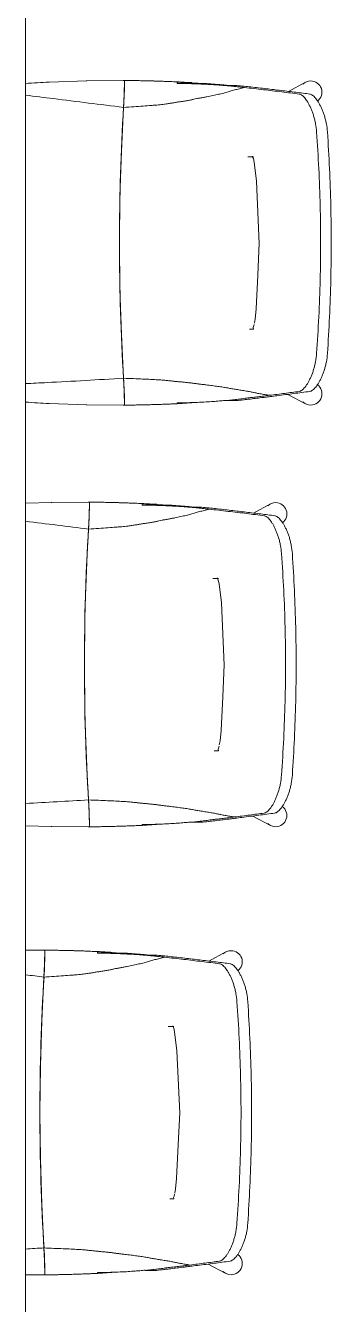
# Model space of a CAD drawing. Header units: millimetres. Extents: x 586.5 to 618.3, y 239.1 to 272.6.
# Drawn here: x 596.176 to 596.639, y 264.889 to 266.83 of the extents above; entities that cross this region are included whole.
import ezdxf

# ---------------------------------------------------------------- set-up
doc = ezdxf.new("R2010")
doc.units = ezdxf.units.MM
doc.header["$LTSCALE"] = 75
doc.layers.add('A Mobiliário LRZ', color=253, linetype='Continuous', lineweight=9)

msp = doc.modelspace()

# ---------------------------------------------------------------- linework, layer by layer
at = {"layer": 'A Mobiliário LRZ'}
for p, q in [((596.1758, 264.7304), (596.1758, 266.9304)), ((596.2686, 266.7467), (596.2115, 266.7446)), ((596.2675, 266.7467), (596.2686, 266.7467)), ((596.3259, 266.7471), (596.2686, 266.7467)), ((596.3247, 266.7471), (596.3236, 266.7471)), ((596.3259, 266.7471), (596.3247, 266.7471)), ((596.3259, 266.7471), (596.3253, 266.7264)), ((596.4056, 266.7426), (596.4056, 266.7449)), ((596.4056, 266.743), (596.4283, 266.743)), ((596.4507, 266.7423), (596.4686, 266.7409)), ((596.4686, 266.7409), (596.4865, 266.7394)), ((596.4865, 266.7394), (596.4958, 266.7394)), ((596.5743, 266.7305), (596.6, 266.7443)), ((596.3253, 266.7264), (596.3243, 266.7063)), ((596.3243, 266.7063), (596.3209, 266.6398)), ((596.3209, 266.6398), (596.3188, 266.5708)), ((596.5129, 266.631), (596.5181, 266.6312)), ((596.5194, 266.6312), (596.5181, 266.6312)), ((596.5212, 266.631), (596.5194, 266.6312)), ((596.5201, 266.6313), (596.5197, 266.632)), ((596.5205, 266.6302), (596.5201, 266.6313)), ((596.5211, 266.6285), (596.5205, 266.6302)), ((596.5224, 266.6233), (596.5211, 266.6285)), ((596.5214, 266.631), (596.5212, 266.631)), ((596.5258, 266.5942), (596.5224, 266.6233)), ((596.5301, 266.4995), (596.5258, 266.5942)), ((596.3188, 266.5708), (596.3181, 266.5007)), ((596.3181, 266.5007), (596.3188, 266.4306)), ((596.5279, 266.4518), (596.5301, 266.5008)), ((596.5301, 266.5008), (596.5301, 266.5013)), ((596.5254, 266.4007), (596.5279, 266.4518)), ((596.3188, 266.4306), (596.3209, 266.3617)), ((596.5237, 266.3846), (596.5254, 266.4007)), ((596.5181, 266.3696), (596.515, 266.3697)), ((596.5181, 266.3696), (596.5212, 266.3698)), ((596.521, 266.3719), (596.5215, 266.3738)), ((596.5212, 266.3698), (596.521, 266.3719)), ((596.5215, 266.3738), (596.5222, 266.3767)), ((596.5226, 266.3785), (596.5237, 266.3846)), ((596.3209, 266.3617), (596.3243, 266.2952)), ((596.3243, 266.2952), (596.3253, 266.2751)), ((596.3253, 266.2751), (596.3259, 266.2543)), ((596.6, 266.2565), (596.5735, 266.2707)), ((596.2115, 266.2568), (596.2686, 266.2547)), ((596.2686, 266.2547), (596.2675, 266.2548)), ((596.2686, 266.2547), (596.3259, 266.2543)), ((596.3236, 266.2543), (596.3247, 266.2543)), ((596.3247, 266.2543), (596.3259, 266.2543)), ((596.4056, 266.2565), (596.4056, 266.2577)), ((596.4202, 266.2573), (596.4056, 266.2573)), ((596.4202, 266.2573), (596.4347, 266.2581)), ((596.4347, 266.2581), (596.4493, 266.2591)), ((596.4951, 266.2611), (596.4778, 266.2611)), ((596.2154, 266.1067), (596.1758, 266.1054)), ((596.2143, 266.1067), (596.2154, 266.1067)), ((596.2727, 266.1071), (596.2154, 266.1067)), ((596.2716, 266.1071), (596.2704, 266.1071)), ((596.2727, 266.1071), (596.2716, 266.1071)), ((596.2727, 266.1071), (596.2721, 266.0864)), ((596.3524, 266.1026), (596.3524, 266.1049)), ((596.3524, 266.103), (596.3751, 266.103)), ((596.3975, 266.1023), (596.4154, 266.1009)), ((596.4154, 266.1009), (596.4333, 266.0994)), ((596.4333, 266.0994), (596.4426, 266.0994)), ((596.5211, 266.0905), (596.5469, 266.1043)), ((596.2721, 266.0864), (596.2711, 266.0663)), ((596.2711, 266.0663), (596.2677, 265.9998)), ((596.2677, 265.9998), (596.2656, 265.9308)), ((596.4597, 265.991), (596.4649, 265.9912)), ((596.4662, 265.9912), (596.4649, 265.9912)), ((596.4681, 265.991), (596.4662, 265.9912)), ((596.4669, 265.9913), (596.4665, 265.992)), ((596.4673, 265.9902), (596.4669, 265.9913)), ((596.4679, 265.9885), (596.4673, 265.9902)), ((596.4692, 265.9833), (596.4679, 265.9885)), ((596.4682, 265.991), (596.4681, 265.991)), ((596.4727, 265.9542), (596.4692, 265.9833)), ((596.477, 265.8595), (596.4727, 265.9542)), ((596.2656, 265.9308), (596.2649, 265.8607)), ((596.4769, 265.8608), (596.477, 265.8613)), ((596.2649, 265.8607), (596.2656, 265.7906)), ((596.4747, 265.8118), (596.4769, 265.8608)), ((596.4722, 265.7607), (596.4747, 265.8118)), ((596.2656, 265.7906), (596.2677, 265.7217)), ((596.4694, 265.7385), (596.4705, 265.7446)), ((596.4705, 265.7446), (596.4722, 265.7607)), ((596.4649, 265.7296), (596.4618, 265.7297)), ((596.4649, 265.7296), (596.468, 265.7298)), ((596.4678, 265.7319), (596.4684, 265.7338)), ((596.468, 265.7298), (596.4678, 265.7319)), ((596.4684, 265.7338), (596.469, 265.7367)), ((596.2677, 265.7217), (596.2711, 265.6552)), ((596.2711, 265.6552), (596.2721, 265.6351)), ((596.2721, 265.6351), (596.2727, 265.6143)), ((596.5469, 265.6165), (596.5203, 265.6307)), ((596.1758, 265.616), (596.2154, 265.6147)), ((596.2154, 265.6147), (596.2143, 265.6148)), ((596.2154, 265.6147), (596.2727, 265.6143)), ((596.2704, 265.6143), (596.2716, 265.6143)), ((596.2716, 265.6143), (596.2727, 265.6143)), ((596.3524, 265.6165), (596.3524, 265.6177)), ((596.367, 265.6173), (596.3524, 265.6173)), ((596.367, 265.6173), (596.3816, 265.6181)), ((596.3816, 265.6181), (596.3961, 265.6191)), ((596.4419, 265.6211), (596.4247, 265.6211)), ((596.2051, 265.4271), (596.1758, 265.4272)), ((596.204, 265.4271), (596.2029, 265.4271)), ((596.2051, 265.4271), (596.204, 265.4271)), ((596.2051, 265.4271), (596.2046, 265.4064)), ((596.2849, 265.4226), (596.2849, 265.4249)), ((596.2849, 265.423), (596.3076, 265.423)), ((596.33, 265.4223), (596.3478, 265.4209)), ((596.3478, 265.4209), (596.3657, 265.4194)), ((596.3657, 265.4194), (596.3751, 265.4194)), ((596.4535, 265.4105), (596.4793, 265.4243)), ((596.2046, 265.4064), (596.2036, 265.3863)), ((596.2036, 265.3863), (596.2001, 265.3198)), ((596.2001, 265.3198), (596.1981, 265.2508)), ((596.3921, 265.311), (596.3974, 265.3112)), ((596.3987, 265.3112), (596.3974, 265.3112)), ((596.4005, 265.311), (596.3987, 265.3112)), ((596.3993, 265.3113), (596.3989, 265.312)), ((596.3998, 265.3102), (596.3993, 265.3113)), ((596.4003, 265.3085), (596.3998, 265.3102)), ((596.4017, 265.3033), (596.4003, 265.3085)), ((596.4007, 265.311), (596.4005, 265.311)), ((596.4051, 265.2742), (596.4017, 265.3033)), ((596.4094, 265.1795), (596.4051, 265.2742)), ((596.1981, 265.2508), (596.1974, 265.1807)), ((596.1974, 265.1807), (596.1981, 265.1106)), ((596.4072, 265.1318), (596.4094, 265.1808)), ((596.4094, 265.1808), (596.4094, 265.1813)), ((596.4046, 265.0807), (596.4072, 265.1318)), ((596.1981, 265.1106), (596.2001, 265.0417)), ((596.4029, 265.0646), (596.4046, 265.0807)), ((596.3974, 265.0496), (596.3943, 265.0497)), ((596.3974, 265.0496), (596.4005, 265.0498)), ((596.4002, 265.0519), (596.4008, 265.0538)), ((596.4005, 265.0498), (596.4002, 265.0519)), ((596.4008, 265.0538), (596.4015, 265.0567)), ((596.4019, 265.0585), (596.4029, 265.0646)), ((596.2001, 265.0417), (596.2036, 264.9752)), ((596.2036, 264.9752), (596.2046, 264.9551)), ((596.2046, 264.9551), (596.2051, 264.9343)), ((596.4793, 264.9365), (596.4527, 264.9507)), ((596.1758, 264.9343), (596.2051, 264.9343)), ((596.2029, 264.9343), (596.204, 264.9343)), ((596.204, 264.9343), (596.2051, 264.9343)), ((596.2849, 264.9365), (596.2849, 264.9377)), ((596.2995, 264.9373), (596.2849, 264.9373)), ((596.2995, 264.9373), (596.314, 264.9381)), ((596.314, 264.9381), (596.3285, 264.9391)), ((596.3743, 264.9411), (596.3571, 264.9411))]:
    msp.add_line(p, q, dxfattribs=at)
for centre, radius, start, end in [((596.3115, 264.7669), 1.9803, 86.6267, 87.2757), ((596.4826, 266.766), 0.059, 202.1782, 202.9531), ((596.6081, 266.7293), 0.017, 90, 135), ((596.6081, 266.7293), 0.017, 307.5087, 90), ((596.6081, 266.2715), 0.017, 270, 54.1289), ((596.3115, 268.2346), 1.9803, 272.7243, 273.1475), ((596.5507, 266.248), 0.074, 169.653, 169.7774), ((596.6081, 266.2715), 0.017, 225, 270), ((596.2583, 264.1269), 1.9803, 86.6267, 87.2757), ((596.4294, 266.126), 0.059, 202.1782, 202.9531), ((596.5549, 266.0893), 0.017, 90, 135), ((596.5549, 266.0893), 0.017, 307.5087, 90), ((596.5549, 265.6315), 0.017, 270, 54.1289), ((596.2583, 267.5946), 1.9803, 272.7243, 273.1475), ((596.4975, 265.608), 0.074, 169.653, 169.7774), ((596.5549, 265.6315), 0.017, 225, 270), ((596.1907, 263.4469), 1.9803, 86.6267, 87.2757), ((596.3619, 265.446), 0.059, 202.1782, 202.9531), ((596.4873, 265.4093), 0.017, 90, 135), ((596.4873, 265.4093), 0.017, 307.5087, 90), ((596.4873, 264.9515), 0.017, 270, 54.1289), ((596.1907, 266.9146), 1.9803, 272.7243, 273.1475), ((596.4299, 264.928), 0.074, 169.653, 169.7774), ((596.4873, 264.9515), 0.017, 225, 270)]:
    msp.add_arc(centre, radius, start, end, dxfattribs=at)
for centre, major_axis, start_param, end_param in [((596.3044, 266.7614), (0, -0.1434), 1.176399, 1.471048), ((596.3986, 266.5007), (0, -0.5341), 4.317308, 5.10747), ((596.3044, 266.24), (0, -0.1434), 1.670545, 1.965193), ((596.2512, 266.1214), (0, -0.1434), 1.176399, 1.471048), ((596.3454, 265.8607), (0, -0.5341), 4.317308, 5.10747), ((596.2512, 265.6), (0, -0.1434), 1.670545, 1.965193), ((596.1836, 265.4414), (0, -0.1434), 1.176399, 1.471048), ((596.2779, 265.1807), (0, -0.5341), 4.317308, 5.10747), ((596.1836, 264.92), (0, -0.1434), 1.670545, 1.965193)]:
    msp.add_ellipse(centre, major_axis=major_axis, ratio=0.150716, start_param=start_param, end_param=end_param, dxfattribs=at)
for points in [[(596.2115, 266.7446), (596.1996, 266.744), (596.1877, 266.7433), (596.1758, 266.7425)], [(596.342, 266.7469), (596.3429, 266.7469), (596.3438, 266.7469), (596.3447, 266.7469)], [(596.4056, 266.7449), (596.4062, 266.7449), (596.4068, 266.7449), (596.4074, 266.7448)], [(596.4283, 266.743), (596.4321, 266.7429), (596.4395, 266.7427), (596.447, 266.7424), (596.4507, 266.7423)], [(596.4642, 266.7413), (596.4685, 266.7409), (596.4725, 266.7406), (596.4762, 266.7403)], [(596.4958, 266.7394), (596.4996, 266.7391), (596.507, 266.7383), (596.5138, 266.7376), (596.5171, 266.7372)], [(596.5906, 266.7264), (596.582, 266.7276), (596.5642, 266.7298), (596.5364, 266.7331), (596.5173, 266.7353), (596.5076, 266.7364)], [(596.5171, 266.7372), (596.5211, 266.7368), (596.529, 266.7359), (596.5406, 266.7346), (596.5519, 266.7332), (596.5631, 266.7319), (596.5745, 266.7305), (596.5858, 266.7292), (596.5964, 266.7278), (596.6033, 266.7269), (596.6066, 266.7264)], [(596.5456, 266.2692), (596.5535, 266.2702), (596.569, 266.2722), (596.5835, 266.2741), (596.5905, 266.2751)], [(596.6065, 266.2751), (596.5988, 266.274), (596.5827, 266.2718), (596.5657, 266.2697), (596.5569, 266.2686)], [(596.1758, 266.2589), (596.1877, 266.2581), (596.1996, 266.2574), (596.2115, 266.2568)], [(596.3465, 266.2546), (596.345, 266.2546), (596.3435, 266.2545), (596.342, 266.2545)], [(596.3751, 266.2553), (596.3732, 266.2552), (596.3714, 266.2552), (596.3696, 266.2551)], [(596.393, 266.256), (596.3923, 266.2559), (596.3916, 266.2559), (596.3909, 266.2559)], [(596.4056, 266.2577), (596.4112, 266.2578), (596.422, 266.258), (596.4365, 266.2585), (596.4452, 266.2589), (596.4493, 266.2591)], [(596.4356, 266.2582), (596.4353, 266.2582), (596.435, 266.2581), (596.4348, 266.2581)], [(596.4493, 266.2591), (596.453, 266.2593), (596.4601, 266.2599), (596.4697, 266.2606), (596.4753, 266.2611), (596.4779, 266.2613)], [(596.2888, 266.1069), (596.2897, 266.1069), (596.2906, 266.1069), (596.2915, 266.1069)], [(596.3524, 266.1049), (596.353, 266.1049), (596.3536, 266.1049), (596.3542, 266.1048)], [(596.3751, 266.103), (596.3789, 266.1029), (596.3864, 266.1027), (596.3938, 266.1024), (596.3975, 266.1023)], [(596.411, 266.1013), (596.4153, 266.1009), (596.4193, 266.1006), (596.423, 266.1003)], [(596.4426, 266.0994), (596.4464, 266.0991), (596.4538, 266.0983), (596.4606, 266.0976), (596.4639, 266.0972)], [(596.5375, 266.0864), (596.5288, 266.0876), (596.5111, 266.0898), (596.4832, 266.0931), (596.4641, 266.0953), (596.4544, 266.0964)], [(596.4639, 266.0972), (596.4679, 266.0968), (596.4758, 266.0959), (596.4874, 266.0946), (596.4987, 266.0932), (596.5099, 266.0919), (596.5214, 266.0905), (596.5326, 266.0892), (596.5432, 266.0878), (596.5501, 266.0869), (596.5534, 266.0864)], [(596.1758, 266.0781), (596.2075, 266.0741), (596.2393, 266.0702), (596.2711, 266.0663)], [(596.1758, 265.6497), (596.2075, 265.6514), (596.2393, 265.6532), (596.2711, 265.6552)], [(596.4924, 265.6292), (596.5004, 265.6302), (596.5158, 265.6322), (596.5303, 265.6341), (596.5373, 265.6351)], [(596.5533, 265.6351), (596.5456, 265.634), (596.5295, 265.6318), (596.5125, 265.6297), (596.5037, 265.6286)], [(596.2933, 265.6146), (596.2918, 265.6146), (596.2903, 265.6145), (596.2888, 265.6145)], [(596.3219, 265.6153), (596.32, 265.6152), (596.3182, 265.6152), (596.3164, 265.6151)], [(596.3398, 265.616), (596.3391, 265.6159), (596.3384, 265.6159), (596.3378, 265.6159)], [(596.3524, 265.6177), (596.3581, 265.6178), (596.3688, 265.618), (596.3833, 265.6185), (596.392, 265.6189), (596.3961, 265.6191)], [(596.3824, 265.6182), (596.3821, 265.6182), (596.3819, 265.6181), (596.3816, 265.6181)], [(596.3961, 265.6191), (596.3998, 265.6193), (596.4069, 265.6199), (596.4165, 265.6206), (596.4221, 265.6211), (596.4247, 265.6213)], [(596.2212, 265.4269), (596.2221, 265.4269), (596.223, 265.4269), (596.2239, 265.4269)], [(596.2848, 265.4249), (596.2854, 265.4249), (596.2861, 265.4249), (596.2867, 265.4248)], [(596.3076, 265.423), (596.3113, 265.4229), (596.3188, 265.4227), (596.3262, 265.4224), (596.33, 265.4223)], [(596.3435, 265.4213), (596.3477, 265.4209), (596.3517, 265.4206), (596.3555, 265.4203)], [(596.3751, 265.4194), (596.3789, 265.4191), (596.3862, 265.4183), (596.3931, 265.4176), (596.3964, 265.4172)], [(596.4699, 265.4064), (596.4612, 265.4076), (596.4435, 265.4098), (596.4157, 265.4131), (596.3965, 265.4153), (596.3868, 265.4164)], [(596.3964, 265.4172), (596.4004, 265.4168), (596.4082, 265.4159), (596.4199, 265.4146), (596.4312, 265.4132), (596.4423, 265.4119), (596.4538, 265.4105), (596.465, 265.4092), (596.4757, 265.4078), (596.4825, 265.4069), (596.4859, 265.4064)], [(596.1758, 265.3897), (596.185, 265.3886), (596.1943, 265.3874), (596.2036, 265.3863)], [(596.1758, 264.9735), (596.185, 264.974), (596.1943, 264.9746), (596.2036, 264.9752)], [(596.4249, 264.9492), (596.4328, 264.9502), (596.4482, 264.9522), (596.4627, 264.9541), (596.4698, 264.9551)], [(596.4858, 264.9551), (596.478, 264.954), (596.462, 264.9518), (596.4449, 264.9497), (596.4362, 264.9486)], [(596.2257, 264.9346), (596.2242, 264.9346), (596.2227, 264.9345), (596.2212, 264.9345)], [(596.2543, 264.9353), (596.2525, 264.9352), (596.2506, 264.9352), (596.2488, 264.9351)], [(596.2722, 264.936), (596.2716, 264.9359), (596.2709, 264.9359), (596.2702, 264.9359)], [(596.2849, 264.9377), (596.2905, 264.9378), (596.3012, 264.938), (596.3157, 264.9385), (596.3244, 264.9389), (596.3285, 264.9391)], [(596.3148, 264.9382), (596.3145, 264.9382), (596.3143, 264.9381), (596.314, 264.9381)], [(596.3285, 264.9391), (596.3322, 264.9393), (596.3394, 264.9399), (596.3489, 264.9406), (596.3545, 264.9411), (596.3571, 264.9413)]]:
    msp.add_open_spline(points, degree=3, dxfattribs=at)
for points, knots in [([(596.3243, 266.7063), (596.3298, 266.7066), (596.3401, 266.7073), (596.3541, 266.7082), (596.3645, 266.709), (596.3721, 266.7096), (596.379, 266.7102), (596.386, 266.711), (596.3924, 266.7119), (596.3978, 266.7129), (596.4031, 266.7138), (596.4078, 266.7145), (596.4118, 266.7151), (596.4151, 266.7156), (596.4183, 266.716), (596.4213, 266.7166), (596.4241, 266.7171), (596.4266, 266.7176), (596.4288, 266.7181), (596.4314, 266.7187), (596.4352, 266.7195), (596.4393, 266.7203), (596.4429, 266.7209), (596.4465, 266.7215), (596.4506, 266.7223), (596.4552, 266.7232), (596.4597, 266.7242), (596.4642, 266.7251), (596.4684, 266.7261), (596.4737, 266.7273), (596.4797, 266.7289), (596.4858, 266.7308), (596.4914, 266.7324), (596.4961, 266.7336), (596.4998, 266.7346), (596.5037, 266.7355), (596.5063, 266.7361), (596.5076, 266.7364)], [0, 0, 0, 0, 0.03125, 0.0625, 0.09375, 0.109375, 0.125, 0.15625, 0.1875, 0.21875, 0.25, 0.28125, 0.296875, 0.3125, 0.328125, 0.34375, 0.359375, 0.375, 0.390625, 0.40625, 0.4375, 0.46875, 0.484375, 0.5, 0.53125, 0.5625, 0.59375, 0.625, 0.65625, 0.6875, 0.75, 0.8125, 0.875, 0.90625, 0.9375, 0.96875, 1, 1, 1, 1]), ([(596.4056, 266.7449), (596.4021, 266.7451), (596.3975, 266.7453), (596.3918, 266.7455), (596.388, 266.7457), (596.3831, 266.7459), (596.3781, 266.746), (596.374, 266.7462), (596.3698, 266.7463), (596.3644, 266.7465), (596.3573, 266.7466), (596.35, 266.7468), (596.342, 266.7469), (596.3339, 266.747), (596.3286, 266.7471), (596.3259, 266.7471)], [-1, -1, -1, -1, -0.85, -0.8125, -0.775, -0.7, -0.625, -0.5875, -0.55, -0.475, -0.4, -0.3, -0.2, -0.1, 0, 0, 0, 0]), ([(596.358, 266.7466), (596.3588, 266.7466), (596.3614, 266.7465), (596.3658, 266.7464), (596.3707, 266.7463), (596.3739, 266.7462), (596.3751, 266.7461)], [-0.6732069, -0.6732069, -0.6732069, -0.6732069, -0.65, -0.6, -0.55, -0.5167063, -0.5167063, -0.5167063, -0.5167063]), ([(596.5076, 266.7364), (596.5055, 266.7367), (596.5013, 266.7371), (596.4961, 266.7377), (596.492, 266.7381), (596.4891, 266.7384), (596.4861, 266.7387), (596.483, 266.739), (596.4798, 266.7393), (596.4766, 266.7396), (596.4732, 266.7398), (596.4695, 266.7401), (596.4654, 266.7404), (596.4612, 266.7407), (596.4567, 266.7409), (596.4527, 266.7411), (596.4494, 266.7413), (596.446, 266.7415), (596.4416, 266.7417), (596.436, 266.7419), (596.4303, 266.7421), (596.4244, 266.7423), (596.4163, 266.7424), (596.41, 266.7426), (596.4056, 266.7426)], [-1, -1, -1, -1, -0.916667, -0.833333, -0.791667, -0.75, -0.708333, -0.666667, -0.625, -0.583333, -0.541667, -0.5, -0.458333, -0.416667, -0.375, -0.333333, -0.3125, -0.291667, -0.25, -0.208333, -0.166667, -0.125, -0.083333, 0, 0, 0, 0]), ([(596.1757, 266.7248), (596.1898, 266.723), (596.2392, 266.7168), (596.2888, 266.7107), (596.3243, 266.7063)], [0.300689, 0.300689, 0.300689, 0.300689, 0.5, 1, 1, 1, 1]), ([(596.617, 266.669), (596.6166, 266.6731), (596.6159, 266.6794), (596.6141, 266.6875), (596.6128, 266.6924), (596.6116, 266.6961), (596.6103, 266.6997), (596.6086, 266.704), (596.6065, 266.7088), (596.6042, 266.713), (596.6019, 266.7168), (596.5988, 266.7211), (596.5949, 266.7249), (596.592, 266.7262), (596.5906, 266.7264)], [-1, -1, -1, -1, -0.857143, -0.785714, -0.714286, -0.678571, -0.642857, -0.571429, -0.5, -0.428571, -0.357143, -0.285714, -0.142857, 0, 0, 0, 0]), ([(596.6066, 266.7264), (596.608, 266.7262), (596.6109, 266.7249), (596.6148, 266.7211), (596.618, 266.7168), (596.6204, 266.713), (596.6223, 266.7095), (596.6238, 266.7064), (596.6249, 266.704), (596.6259, 266.7015), (596.627, 266.6988), (596.628, 266.6961), (596.6292, 266.6924), (596.6305, 266.6875), (596.6323, 266.6794), (596.6331, 266.6731), (596.6334, 266.669)], [-1, -1, -1, -1, -0.857143, -0.714286, -0.642857, -0.571429, -0.5, -0.464286, -0.428571, -0.392857, -0.357143, -0.321429, -0.285714, -0.214286, -0.142857, 0, 0, 0, 0]), ([(596.6169, 266.3326), (596.6183, 266.3511), (596.6205, 266.3883), (596.6233, 266.4632), (596.6233, 266.5384), (596.6205, 266.6132), (596.6183, 266.6504), (596.617, 266.669)], [-1, -1, -1, -1, -0.833333, -0.666667, -0.333333, -0.166667, 0, 0, 0, 0]), ([(596.6334, 266.669), (596.6346, 266.6504), (596.6367, 266.6132), (596.6394, 266.5384), (596.6394, 266.4632), (596.6367, 266.3883), (596.6346, 266.3511), (596.6334, 266.3326)], [-1, -1, -1, -1, -0.833333, -0.666667, -0.333333, -0.166667, 0, 0, 0, 0]), ([(596.5905, 266.2751), (596.5919, 266.2753), (596.5948, 266.2767), (596.5987, 266.2806), (596.6018, 266.2848), (596.6041, 266.2886), (596.6064, 266.2928), (596.6086, 266.2976), (596.6103, 266.3019), (596.6116, 266.3055), (596.6127, 266.3092), (596.6141, 266.3141), (596.6158, 266.3222), (596.6166, 266.3285), (596.6169, 266.3326)], [-1, -1, -1, -1, -0.857143, -0.714286, -0.642857, -0.571429, -0.5, -0.428571, -0.357143, -0.321429, -0.285714, -0.214286, -0.142857, 0, 0, 0, 0]), ([(596.6334, 266.3326), (596.6331, 266.3284), (596.6323, 266.3222), (596.6305, 266.3141), (596.6291, 266.3092), (596.6279, 266.3055), (596.627, 266.3027), (596.6259, 266.3001), (596.6249, 266.2976), (596.6238, 266.2952), (596.6223, 266.2921), (596.6203, 266.2886), (596.618, 266.2848), (596.6148, 266.2806), (596.6108, 266.2767), (596.6079, 266.2753), (596.6065, 266.2751)], [-1, -1, -1, -1, -0.857143, -0.785714, -0.714286, -0.678571, -0.642857, -0.607143, -0.571429, -0.535714, -0.5, -0.428571, -0.357143, -0.285714, -0.142857, 0, 0, 0, 0]), ([(596.1757, 266.287), (596.1865, 266.2875), (596.236, 266.2899), (596.2856, 266.2928), (596.3243, 266.2952)], [0.3597645, 0.3597645, 0.3597645, 0.3597645, 0.5, 1, 1, 1, 1]), ([(596.5456, 266.2692), (596.5445, 266.2694), (596.5421, 266.2698), (596.5373, 266.2706), (596.5325, 266.2714), (596.528, 266.2722), (596.5241, 266.273), (596.5208, 266.2737), (596.5171, 266.2745), (596.5128, 266.2753), (596.5077, 266.2761), (596.5026, 266.2769), (596.4989, 266.2775), (596.4953, 266.2781), (596.4919, 266.2787), (596.4885, 266.2792), (596.4854, 266.2798), (596.4822, 266.2804), (596.4778, 266.2812), (596.4728, 266.282), (596.4674, 266.2828), (596.4631, 266.2833), (596.4586, 266.2839), (596.4541, 266.2845), (596.4493, 266.2851), (596.4443, 266.2857), (596.4397, 266.2862), (596.4365, 266.2866), (596.4342, 266.2869), (596.432, 266.2872), (596.43, 266.2875), (596.4279, 266.2878), (596.4247, 266.2882), (596.4201, 266.2887), (596.4148, 266.2892), (596.4106, 266.2896), (596.4067, 266.29), (596.4022, 266.2904), (596.397, 266.291), (596.3916, 266.2916), (596.3851, 266.2922), (596.3767, 266.2928), (596.3657, 266.2934), (596.3534, 266.2939), (596.3397, 266.2945), (596.3296, 266.2949), (596.3243, 266.2952)], [-1, -1, -1, -1, -0.977273, -0.954545, -0.909091, -0.886364, -0.863636, -0.818182, -0.795455, -0.772727, -0.727273, -0.704545, -0.681818, -0.659091, -0.636364, -0.613636, -0.590909, -0.568182, -0.545455, -0.5, -0.477273, -0.454545, -0.431818, -0.409091, -0.386364, -0.363636, -0.340909, -0.329545, -0.318182, -0.306818, -0.295455, -0.284091, -0.272727, -0.25, -0.227273, -0.215909, -0.204545, -0.181818, -0.159091, -0.136364, -0.113636, -0.090909, -0.068182, -0.045455, -0.022727, 0, 0, 0, 0]), ([(596.4778, 266.2611), (596.481, 266.2614), (596.4856, 266.2619), (596.4916, 266.2626), (596.496, 266.2631), (596.5002, 266.2636), (596.5044, 266.2641), (596.5085, 266.2647), (596.5126, 266.2652), (596.5166, 266.2657), (596.5205, 266.2661), (596.5244, 266.2666), (596.5284, 266.2671), (596.5326, 266.2676), (596.5383, 266.2683), (596.5426, 266.2689), (596.5456, 266.2692)], [-1, -1, -1, -1, -0.875, -0.8125, -0.75, -0.6875, -0.625, -0.5625, -0.5, -0.4375, -0.375, -0.3125, -0.25, -0.1875, -0.125, 0, 0, 0, 0]), ([(596.5569, 266.2686), (596.5533, 266.2681), (596.548, 266.2675), (596.5412, 266.2666), (596.536, 266.266), (596.5311, 266.2654), (596.5263, 266.2648), (596.5215, 266.2642), (596.5166, 266.2636), (596.5113, 266.263), (596.5043, 266.2622), (596.4988, 266.2615), (596.4951, 266.2611)], [-1, -1, -1, -1, -0.833333, -0.75, -0.666667, -0.583333, -0.5, -0.416667, -0.333333, -0.25, -0.166667, 0, 0, 0, 0]), ([(596.3259, 266.2543), (596.3286, 266.2543), (596.3339, 266.2544), (596.342, 266.2545), (596.35, 266.2546), (596.358, 266.2548), (596.3666, 266.255), (596.3737, 266.2553), (596.3791, 266.2554), (596.3831, 266.2556), (596.387, 266.2557), (596.3909, 266.2559), (596.3947, 266.256), (596.3996, 266.2562), (596.4032, 266.2564), (596.4056, 266.2565)], [-1, -1, -1, -1, -0.9, -0.8, -0.7, -0.6, -0.5, -0.4, -0.35, -0.3, -0.25, -0.2, -0.15, -0.1, 0, 0, 0, 0]), ([(596.2711, 266.0663), (596.2766, 266.0666), (596.2869, 266.0673), (596.3009, 266.0682), (596.3113, 266.069), (596.3189, 266.0696), (596.3258, 266.0702), (596.3328, 266.071), (596.3392, 266.0719), (596.3446, 266.0729), (596.3499, 266.0738), (596.3546, 266.0745), (596.3586, 266.0751), (596.3619, 266.0756), (596.3652, 266.076), (596.3681, 266.0766), (596.3709, 266.0771), (596.3734, 266.0776), (596.3756, 266.0781), (596.3782, 266.0787), (596.382, 266.0795), (596.3861, 266.0803), (596.3898, 266.0809), (596.3933, 266.0815), (596.3974, 266.0823), (596.4021, 266.0832), (596.4066, 266.0842), (596.411, 266.0851), (596.4152, 266.0861), (596.4205, 266.0873), (596.4265, 266.0889), (596.4327, 266.0908), (596.4382, 266.0924), (596.443, 266.0936), (596.4467, 266.0946), (596.4505, 266.0955), (596.4531, 266.0961), (596.4544, 266.0964)], [0, 0, 0, 0, 0.03125, 0.0625, 0.09375, 0.109375, 0.125, 0.15625, 0.1875, 0.21875, 0.25, 0.28125, 0.296875, 0.3125, 0.328125, 0.34375, 0.359375, 0.375, 0.390625, 0.40625, 0.4375, 0.46875, 0.484375, 0.5, 0.53125, 0.5625, 0.59375, 0.625, 0.65625, 0.6875, 0.75, 0.8125, 0.875, 0.90625, 0.9375, 0.96875, 1, 1, 1, 1]), ([(596.3524, 266.1049), (596.3489, 266.1051), (596.3443, 266.1053), (596.3386, 266.1055), (596.3348, 266.1057), (596.3299, 266.1059), (596.3249, 266.106), (596.3208, 266.1062), (596.3166, 266.1063), (596.3112, 266.1065), (596.3041, 266.1066), (596.2968, 266.1068), (596.2888, 266.1069), (596.2807, 266.107), (596.2754, 266.1071), (596.2727, 266.1071)], [-1, -1, -1, -1, -0.85, -0.8125, -0.775, -0.7, -0.625, -0.5875, -0.55, -0.475, -0.4, -0.3, -0.2, -0.1, 0, 0, 0, 0]), ([(596.3048, 266.1066), (596.3057, 266.1066), (596.3082, 266.1065), (596.3126, 266.1064), (596.3175, 266.1063), (596.3207, 266.1062), (596.3219, 266.1061)], [-0.6732069, -0.6732069, -0.6732069, -0.6732069, -0.65, -0.6, -0.55, -0.5167063, -0.5167063, -0.5167063, -0.5167063]), ([(596.4544, 266.0964), (596.4523, 266.0967), (596.4481, 266.0971), (596.4429, 266.0977), (596.4389, 266.0981), (596.4359, 266.0984), (596.4329, 266.0987), (596.4298, 266.099), (596.4266, 266.0993), (596.4234, 266.0996), (596.42, 266.0998), (596.4163, 266.1001), (596.4123, 266.1004), (596.408, 266.1007), (596.4035, 266.1009), (596.3995, 266.1011), (596.3962, 266.1013), (596.3928, 266.1015), (596.3884, 266.1017), (596.3828, 266.1019), (596.3771, 266.1021), (596.3712, 266.1023), (596.3631, 266.1024), (596.3568, 266.1026), (596.3524, 266.1026)], [-1, -1, -1, -1, -0.916667, -0.833333, -0.791667, -0.75, -0.708333, -0.666667, -0.625, -0.583333, -0.541667, -0.5, -0.458333, -0.416667, -0.375, -0.333333, -0.3125, -0.291667, -0.25, -0.208333, -0.166667, -0.125, -0.083333, 0, 0, 0, 0]), ([(596.5638, 266.029), (596.5634, 266.0331), (596.5627, 266.0394), (596.5609, 266.0475), (596.5596, 266.0524), (596.5584, 266.0561), (596.5571, 266.0597), (596.5554, 266.064), (596.5533, 266.0688), (596.551, 266.073), (596.5487, 266.0768), (596.5456, 266.0811), (596.5417, 266.0849), (596.5389, 266.0862), (596.5375, 266.0864)], [-1, -1, -1, -1, -0.857143, -0.785714, -0.714286, -0.678571, -0.642857, -0.571429, -0.5, -0.428571, -0.357143, -0.285714, -0.142857, 0, 0, 0, 0]), ([(596.5534, 266.0864), (596.5548, 266.0862), (596.5577, 266.0849), (596.5616, 266.0811), (596.5648, 266.0768), (596.5672, 266.073), (596.5691, 266.0695), (596.5706, 266.0664), (596.5717, 266.064), (596.5728, 266.0615), (596.5738, 266.0588), (596.5748, 266.0561), (596.576, 266.0524), (596.5773, 266.0475), (596.5791, 266.0394), (596.5799, 266.0331), (596.5802, 266.029)], [-1, -1, -1, -1, -0.857143, -0.714286, -0.642857, -0.571429, -0.5, -0.464286, -0.428571, -0.392857, -0.357143, -0.321429, -0.285714, -0.214286, -0.142857, 0, 0, 0, 0]), ([(596.5637, 265.6926), (596.5651, 265.7111), (596.5673, 265.7483), (596.5701, 265.8232), (596.5702, 265.8984), (596.5673, 265.9732), (596.5651, 266.0104), (596.5638, 266.029)], [-1, -1, -1, -1, -0.833333, -0.666667, -0.333333, -0.166667, 0, 0, 0, 0]), ([(596.5802, 266.029), (596.5814, 266.0104), (596.5835, 265.9732), (596.5862, 265.8984), (596.5862, 265.8232), (596.5835, 265.7483), (596.5814, 265.7111), (596.5802, 265.6926)], [-1, -1, -1, -1, -0.833333, -0.666667, -0.333333, -0.166667, 0, 0, 0, 0]), ([(596.5373, 265.6351), (596.5387, 265.6353), (596.5416, 265.6367), (596.5455, 265.6406), (596.5486, 265.6448), (596.551, 265.6486), (596.5532, 265.6528), (596.5554, 265.6576), (596.5571, 265.6619), (596.5584, 265.6655), (596.5595, 265.6692), (596.5609, 265.6741), (596.5626, 265.6822), (596.5634, 265.6885), (596.5637, 265.6926)], [-1, -1, -1, -1, -0.857143, -0.714286, -0.642857, -0.571429, -0.5, -0.428571, -0.357143, -0.321429, -0.285714, -0.214286, -0.142857, 0, 0, 0, 0]), ([(596.5802, 265.6926), (596.5799, 265.6884), (596.5791, 265.6822), (596.5773, 265.6741), (596.576, 265.6692), (596.5748, 265.6655), (596.5738, 265.6627), (596.5727, 265.6601), (596.5717, 265.6576), (596.5706, 265.6552), (596.5691, 265.6521), (596.5672, 265.6486), (596.5648, 265.6448), (596.5616, 265.6406), (596.5577, 265.6367), (596.5547, 265.6353), (596.5533, 265.6351)], [-1, -1, -1, -1, -0.857143, -0.785714, -0.714286, -0.678571, -0.642857, -0.607143, -0.571429, -0.535714, -0.5, -0.428571, -0.357143, -0.285714, -0.142857, 0, 0, 0, 0]), ([(596.4924, 265.6292), (596.4913, 265.6294), (596.4889, 265.6298), (596.4842, 265.6306), (596.4793, 265.6314), (596.4749, 265.6322), (596.4709, 265.633), (596.4676, 265.6337), (596.4639, 265.6345), (596.4596, 265.6353), (596.4545, 265.6361), (596.4494, 265.6369), (596.4457, 265.6375), (596.4421, 265.6381), (596.4387, 265.6387), (596.4354, 265.6392), (596.4322, 265.6398), (596.429, 265.6404), (596.4246, 265.6412), (596.4196, 265.642), (596.4142, 265.6428), (596.4099, 265.6433), (596.4054, 265.6439), (596.4009, 265.6445), (596.3962, 265.6451), (596.3911, 265.6457), (596.3865, 265.6462), (596.3833, 265.6466), (596.381, 265.6469), (596.3788, 265.6472), (596.3768, 265.6475), (596.3747, 265.6478), (596.3715, 265.6482), (596.3669, 265.6487), (596.3616, 265.6492), (596.3574, 265.6496), (596.3535, 265.65), (596.349, 265.6504), (596.3438, 265.651), (596.3384, 265.6516), (596.3319, 265.6522), (596.3235, 265.6528), (596.3125, 265.6534), (596.3003, 265.6539), (596.2866, 265.6545), (596.2764, 265.6549), (596.2711, 265.6552)], [-1, -1, -1, -1, -0.977273, -0.954545, -0.909091, -0.886364, -0.863636, -0.818182, -0.795455, -0.772727, -0.727273, -0.704545, -0.681818, -0.659091, -0.636364, -0.613636, -0.590909, -0.568182, -0.545455, -0.5, -0.477273, -0.454545, -0.431818, -0.409091, -0.386364, -0.363636, -0.340909, -0.329545, -0.318182, -0.306818, -0.295455, -0.284091, -0.272727, -0.25, -0.227273, -0.215909, -0.204545, -0.181818, -0.159091, -0.136364, -0.113636, -0.090909, -0.068182, -0.045455, -0.022727, 0, 0, 0, 0]), ([(596.4247, 265.6211), (596.4278, 265.6214), (596.4324, 265.6219), (596.4384, 265.6226), (596.4428, 265.6231), (596.4471, 265.6236), (596.4512, 265.6241), (596.4553, 265.6247), (596.4594, 265.6252), (596.4634, 265.6257), (596.4673, 265.6261), (596.4712, 265.6266), (596.4752, 265.6271), (596.4794, 265.6276), (596.4851, 265.6283), (596.4895, 265.6289), (596.4924, 265.6292)], [-1, -1, -1, -1, -0.875, -0.8125, -0.75, -0.6875, -0.625, -0.5625, -0.5, -0.4375, -0.375, -0.3125, -0.25, -0.1875, -0.125, 0, 0, 0, 0]), ([(596.5037, 265.6286), (596.5001, 265.6281), (596.4949, 265.6275), (596.488, 265.6266), (596.4829, 265.626), (596.4779, 265.6254), (596.4731, 265.6248), (596.4684, 265.6242), (596.4634, 265.6236), (596.4582, 265.623), (596.4511, 265.6222), (596.4456, 265.6215), (596.4419, 265.6211)], [-1, -1, -1, -1, -0.833333, -0.75, -0.666667, -0.583333, -0.5, -0.416667, -0.333333, -0.25, -0.166667, 0, 0, 0, 0]), ([(596.2727, 265.6143), (596.2754, 265.6143), (596.2807, 265.6144), (596.2888, 265.6145), (596.2968, 265.6146), (596.3048, 265.6148), (596.3134, 265.615), (596.3205, 265.6153), (596.3259, 265.6154), (596.3299, 265.6156), (596.3338, 265.6157), (596.3377, 265.6159), (596.3415, 265.616), (596.3464, 265.6162), (596.3501, 265.6164), (596.3524, 265.6165)], [-1, -1, -1, -1, -0.9, -0.8, -0.7, -0.6, -0.5, -0.4, -0.35, -0.3, -0.25, -0.2, -0.15, -0.1, 0, 0, 0, 0]), ([(596.2036, 265.3863), (596.209, 265.3866), (596.2194, 265.3873), (596.2333, 265.3882), (596.2437, 265.389), (596.2514, 265.3896), (596.2583, 265.3902), (596.2652, 265.391), (596.2717, 265.3919), (596.2771, 265.3929), (596.2824, 265.3938), (596.287, 265.3945), (596.2911, 265.3951), (596.2944, 265.3956), (596.2976, 265.396), (596.3006, 265.3966), (596.3033, 265.3971), (596.3058, 265.3976), (596.3081, 265.3981), (596.3107, 265.3987), (596.3144, 265.3995), (596.3186, 265.4003), (596.3222, 265.4009), (596.3257, 265.4015), (596.3299, 265.4023), (596.3345, 265.4032), (596.339, 265.4042), (596.3435, 265.4051), (596.3476, 265.4061), (596.3529, 265.4073), (596.3589, 265.4089), (596.3651, 265.4108), (596.3707, 265.4124), (596.3754, 265.4136), (596.3791, 265.4146), (596.383, 265.4155), (596.3856, 265.4161), (596.3868, 265.4164)], [0, 0, 0, 0, 0.03125, 0.0625, 0.09375, 0.109375, 0.125, 0.15625, 0.1875, 0.21875, 0.25, 0.28125, 0.296875, 0.3125, 0.328125, 0.34375, 0.359375, 0.375, 0.390625, 0.40625, 0.4375, 0.46875, 0.484375, 0.5, 0.53125, 0.5625, 0.59375, 0.625, 0.65625, 0.6875, 0.75, 0.8125, 0.875, 0.90625, 0.9375, 0.96875, 1, 1, 1, 1]), ([(596.2849, 265.4249), (596.2813, 265.4251), (596.2767, 265.4253), (596.2711, 265.4255), (596.2673, 265.4257), (596.2624, 265.4259), (596.2574, 265.426), (596.2533, 265.4262), (596.2491, 265.4263), (596.2437, 265.4265), (596.2366, 265.4266), (596.2292, 265.4268), (596.2212, 265.4269), (596.2132, 265.427), (596.2078, 265.4271), (596.2051, 265.4271)], [-1, -1, -1, -1, -0.85, -0.8125, -0.775, -0.7, -0.625, -0.5875, -0.55, -0.475, -0.4, -0.3, -0.2, -0.1, 0, 0, 0, 0]), ([(596.2373, 265.4266), (596.2381, 265.4266), (596.2407, 265.4265), (596.245, 265.4264), (596.25, 265.4263), (596.2531, 265.4262), (596.2544, 265.4261)], [-0.6732069, -0.6732069, -0.6732069, -0.6732069, -0.65, -0.6, -0.55, -0.5167063, -0.5167063, -0.5167063, -0.5167063]), ([(596.3868, 265.4164), (596.3847, 265.4167), (596.3805, 265.4171), (596.3753, 265.4177), (596.3713, 265.4181), (596.3683, 265.4184), (596.3654, 265.4187), (596.3622, 265.419), (596.359, 265.4193), (596.3558, 265.4196), (596.3524, 265.4198), (596.3487, 265.4201), (596.3447, 265.4204), (596.3404, 265.4207), (596.3359, 265.4209), (596.332, 265.4211), (596.3287, 265.4213), (596.3252, 265.4215), (596.3208, 265.4217), (596.3153, 265.4219), (596.3095, 265.4221), (596.3037, 265.4223), (596.2956, 265.4224), (596.2892, 265.4226), (596.2849, 265.4226)], [-1, -1, -1, -1, -0.916667, -0.833333, -0.791667, -0.75, -0.708333, -0.666667, -0.625, -0.583333, -0.541667, -0.5, -0.458333, -0.416667, -0.375, -0.333333, -0.3125, -0.291667, -0.25, -0.208333, -0.166667, -0.125, -0.083333, 0, 0, 0, 0]), ([(596.4962, 265.349), (596.4959, 265.3531), (596.4951, 265.3594), (596.4933, 265.3675), (596.492, 265.3724), (596.4908, 265.3761), (596.4896, 265.3797), (596.4879, 265.384), (596.4857, 265.3888), (596.4834, 265.393), (596.4811, 265.3968), (596.478, 265.4011), (596.4742, 265.4049), (596.4713, 265.4062), (596.4699, 265.4064)], [-1, -1, -1, -1, -0.857143, -0.785714, -0.714286, -0.678571, -0.642857, -0.571429, -0.5, -0.428571, -0.357143, -0.285714, -0.142857, 0, 0, 0, 0]), ([(596.4859, 265.4064), (596.4873, 265.4062), (596.4902, 265.4049), (596.4941, 265.4011), (596.4972, 265.3968), (596.4996, 265.393), (596.5015, 265.3895), (596.5031, 265.3864), (596.5041, 265.384), (596.5052, 265.3815), (596.5062, 265.3788), (596.5072, 265.3761), (596.5084, 265.3724), (596.5098, 265.3675), (596.5116, 265.3594), (596.5123, 265.3531), (596.5126, 265.349)], [-1, -1, -1, -1, -0.857143, -0.714286, -0.642857, -0.571429, -0.5, -0.464286, -0.428571, -0.392857, -0.357143, -0.321429, -0.285714, -0.214286, -0.142857, 0, 0, 0, 0]), ([(596.4962, 265.0126), (596.4975, 265.0311), (596.4997, 265.0683), (596.5026, 265.1432), (596.5026, 265.2184), (596.4998, 265.2932), (596.4975, 265.3304), (596.4962, 265.349)], [-1, -1, -1, -1, -0.833333, -0.666667, -0.333333, -0.166667, 0, 0, 0, 0]), ([(596.5126, 265.349), (596.5139, 265.3304), (596.516, 265.2932), (596.5187, 265.2184), (596.5187, 265.1432), (596.516, 265.0683), (596.5139, 265.0311), (596.5126, 265.0126)], [-1, -1, -1, -1, -0.833333, -0.666667, -0.333333, -0.166667, 0, 0, 0, 0]), ([(596.4698, 264.9551), (596.4712, 264.9553), (596.4741, 264.9567), (596.4779, 264.9606), (596.4811, 264.9648), (596.4834, 264.9686), (596.4857, 264.9728), (596.4878, 264.9776), (596.4895, 264.9819), (596.4908, 264.9855), (596.492, 264.9892), (596.4933, 264.9941), (596.4951, 265.0022), (596.4959, 265.0085), (596.4962, 265.0126)], [-1, -1, -1, -1, -0.857143, -0.714286, -0.642857, -0.571429, -0.5, -0.428571, -0.357143, -0.321429, -0.285714, -0.214286, -0.142857, 0, 0, 0, 0]), ([(596.5126, 265.0126), (596.5123, 265.0084), (596.5116, 265.0022), (596.5098, 264.9941), (596.5084, 264.9892), (596.5072, 264.9855), (596.5062, 264.9827), (596.5052, 264.9801), (596.5041, 264.9776), (596.503, 264.9752), (596.5015, 264.9721), (596.4996, 264.9686), (596.4972, 264.9648), (596.494, 264.9606), (596.4901, 264.9567), (596.4872, 264.9553), (596.4858, 264.9551)], [-1, -1, -1, -1, -0.857143, -0.785714, -0.714286, -0.678571, -0.642857, -0.607143, -0.571429, -0.535714, -0.5, -0.428571, -0.357143, -0.285714, -0.142857, 0, 0, 0, 0]), ([(596.4249, 264.9492), (596.4237, 264.9494), (596.4214, 264.9498), (596.4166, 264.9506), (596.4117, 264.9514), (596.4073, 264.9522), (596.4034, 264.953), (596.4, 264.9537), (596.3963, 264.9545), (596.392, 264.9553), (596.387, 264.9561), (596.3818, 264.9569), (596.3781, 264.9575), (596.3745, 264.9581), (596.3711, 264.9587), (596.3678, 264.9592), (596.3646, 264.9598), (596.3615, 264.9604), (596.357, 264.9612), (596.352, 264.962), (596.3466, 264.9628), (596.3423, 264.9633), (596.3378, 264.9639), (596.3333, 264.9645), (596.3286, 264.9651), (596.3235, 264.9657), (596.319, 264.9662), (596.3157, 264.9666), (596.3134, 264.9669), (596.3112, 264.9672), (596.3092, 264.9675), (596.3071, 264.9678), (596.304, 264.9682), (596.2994, 264.9687), (596.294, 264.9692), (596.2899, 264.9696), (596.286, 264.97), (596.2815, 264.9704), (596.2763, 264.971), (596.2709, 264.9716), (596.2643, 264.9722), (596.2559, 264.9728), (596.2449, 264.9734), (596.2327, 264.9739), (596.219, 264.9745), (596.2089, 264.9749), (596.2036, 264.9752)], [-1, -1, -1, -1, -0.977273, -0.954545, -0.909091, -0.886364, -0.863636, -0.818182, -0.795455, -0.772727, -0.727273, -0.704545, -0.681818, -0.659091, -0.636364, -0.613636, -0.590909, -0.568182, -0.545455, -0.5, -0.477273, -0.454545, -0.431818, -0.409091, -0.386364, -0.363636, -0.340909, -0.329545, -0.318182, -0.306818, -0.295455, -0.284091, -0.272727, -0.25, -0.227273, -0.215909, -0.204545, -0.181818, -0.159091, -0.136364, -0.113636, -0.090909, -0.068182, -0.045455, -0.022727, 0, 0, 0, 0]), ([(596.3571, 264.9411), (596.3602, 264.9414), (596.3649, 264.9419), (596.3708, 264.9426), (596.3752, 264.9431), (596.3795, 264.9436), (596.3837, 264.9441), (596.3877, 264.9447), (596.3918, 264.9452), (596.3958, 264.9457), (596.3997, 264.9461), (596.4036, 264.9466), (596.4077, 264.9471), (596.4119, 264.9476), (596.4175, 264.9483), (596.4219, 264.9489), (596.4249, 264.9492)], [-1, -1, -1, -1, -0.875, -0.8125, -0.75, -0.6875, -0.625, -0.5625, -0.5, -0.4375, -0.375, -0.3125, -0.25, -0.1875, -0.125, 0, 0, 0, 0]), ([(596.2051, 264.9343), (596.2078, 264.9343), (596.2132, 264.9344), (596.2212, 264.9345), (596.2292, 264.9346), (596.2372, 264.9348), (596.2458, 264.935), (596.2529, 264.9353), (596.2583, 264.9354), (596.2623, 264.9356), (596.2663, 264.9357), (596.2701, 264.9359), (596.2739, 264.936), (596.2789, 264.9362), (596.2825, 264.9364), (596.2849, 264.9365)], [-1, -1, -1, -1, -0.9, -0.8, -0.7, -0.6, -0.5, -0.4, -0.35, -0.3, -0.25, -0.2, -0.15, -0.1, 0, 0, 0, 0]), ([(596.4362, 264.9486), (596.4326, 264.9481), (596.4273, 264.9475), (596.4204, 264.9466), (596.4153, 264.946), (596.4104, 264.9454), (596.4056, 264.9448), (596.4008, 264.9442), (596.3958, 264.9436), (596.3906, 264.943), (596.3835, 264.9422), (596.378, 264.9415), (596.3743, 264.9411)], [-1, -1, -1, -1, -0.833333, -0.75, -0.666667, -0.583333, -0.5, -0.416667, -0.333333, -0.25, -0.166667, 0, 0, 0, 0])]:
    msp.add_open_spline(points, degree=3, knots=knots, dxfattribs=at)

doc.saveas('drawing.dxf')
